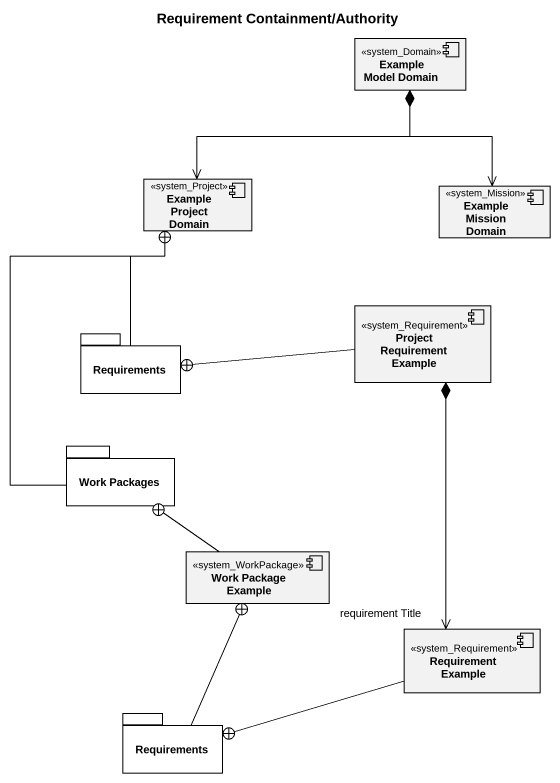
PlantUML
@startuml
title Requirement Containment/Authority
component "Example Model Domain" as Example_Model_Domain <<system_Domain>>
component "Example Project Domain" as Example_Project_Domain <<system_Project>>
component "Example Mission Domain" as Example_Mission_Domain <<system_Mission>>
package Requirements {
}
component "Project Requirement Example" as Project_Requirement_Example <<system_Requirement>>
package "Work Packages" as Work_Packages {
}
component "Work Package Example" as Work_Package_Example <<system_WorkPackage>>
component "Requirement Example" as Requirement_Example <<system_Requirement>>
package "Requirements" as Requirements_2 {
}
Example_Model_Domain *--> Example_Project_Domain
Example_Model_Domain *--> Example_Mission_Domain
Requirements -up-+ Example_Project_Domain
Project_Requirement_Example -left-+ Requirements
Project_Requirement_Example *--> "requirement Title" Requirement_Example
Work_Packages -up-+ Example_Project_Domain
Work_Package_Example -up-+ Work_Packages
Requirement_Example -left-+ Requirements_2
Requirements_2 -up-+ Work_Package_Example
@enduml
